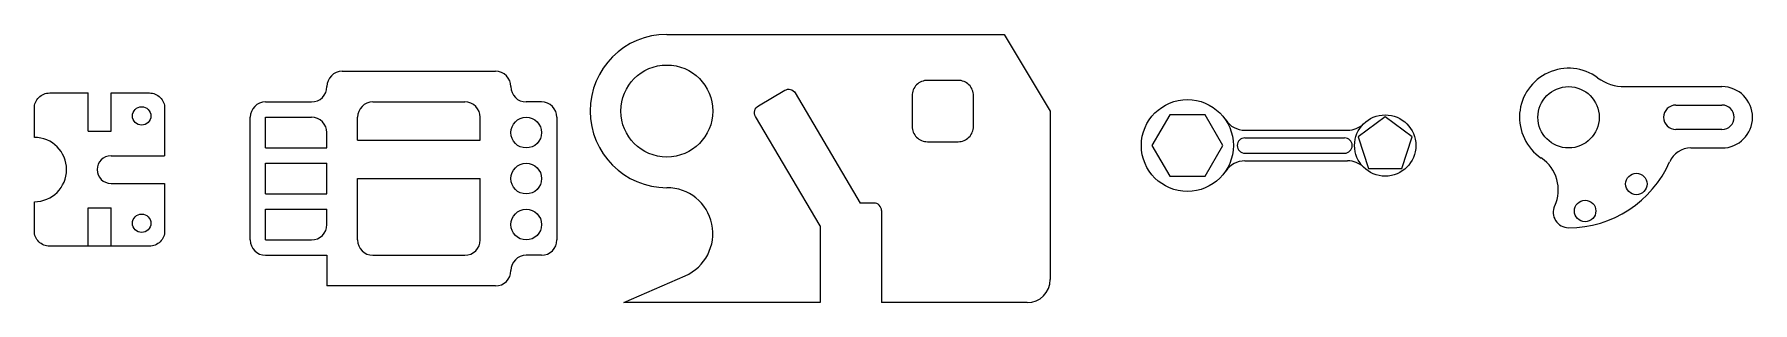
# Model space of a CAD drawing. Header units: millimetres. Extents: x 1571 to 2692, y 1693 to 1868.
import ezdxf

# ---------------------------------------------------------------- set-up
doc = ezdxf.new("R2010")
doc.units = ezdxf.units.MM

msp = doc.modelspace()

# ---------------------------------------------------------------- linework, layer by layer
for p, q in [((1983.8, 1868.3), (2203.8, 1868.3)), ((2203.8, 1868.3), (2233.8, 1818.3)), ((1606.3, 1805.1), (1606.3, 1830.1)), ((1621.3, 1805.1), (1621.3, 1830.1)), ((1762.1, 1834.2), (1762.1, 1834.2)), ((1882.1, 1834.2), (1882.1, 1834.2)), ((2608.6, 1834.2), (2671.9, 1834.2)), ((1722.1, 1824.2), (1752.1, 1824.2)), ((1792.1, 1824.2), (1852.1, 1824.2)), ((1902.1, 1824.2), (1892.1, 1824.2)), ((2233.8, 1818.3), (2233.8, 1708.3)), ((2641.9, 1822.2), (2671.9, 1822.2)), ((1606.3, 1805.1), (1621.3, 1805.1)), ((1722.1, 1814.2), (1752.1, 1814.2)), ((1722.1, 1794.2), (1722.1, 1814.2)), ((1762.1, 1794.2), (1762.1, 1804.2)), ((1782.1, 1799.2), (1782.1, 1814.2)), ((1862.1, 1799.2), (1862.1, 1814.2)), ((2360.8, 1805.8), (2427.8, 1805.8)), ((2671.9, 1806.2), (2641.9, 1806.2)), ((1722.1, 1794.2), (1762.1, 1794.2)), ((1782.1, 1799.2), (1862.1, 1799.2)), ((2360.8, 1800.8), (2425.8, 1800.8)), ((2651.6, 1794.2), (2671.9, 1794.2)), ((1621.3, 1789.1), (1656.3, 1789.1)), ((1722.1, 1784.2), (1762.1, 1784.2)), ((1722.1, 1764.2), (1722.1, 1784.2)), ((1762.1, 1764.2), (1762.1, 1784.2)), ((2360.8, 1790.8), (2425.8, 1790.8)), ((2360.8, 1785.8), (2427.8, 1785.8)), ((1621.3, 1771.1), (1656.3, 1771.1)), ((1782.1, 1734.2), (1782.1, 1774.2)), ((1782.1, 1774.2), (1862.1, 1774.2)), ((1862.1, 1734.2), (1862.1, 1774.2)), ((1722.1, 1764.2), (1762.1, 1764.2)), ((1606.3, 1730.1), (1606.3, 1755.1)), ((1606.3, 1755.1), (1621.3, 1755.1)), ((1621.3, 1730.1), (1621.3, 1755.1)), ((1722.1, 1754.2), (1762.1, 1754.2)), ((1722.1, 1734.2), (1722.1, 1754.2)), ((1762.1, 1744.2), (1762.1, 1754.2)), ((2118.8, 1758.3), (2109.8, 1758.3)), ((2123.8, 1753.3), (2123.8, 1693.3)), ((2083.8, 1743.3), (2083.8, 1693.3)), ((1722.1, 1734.2), (1752.1, 1734.2)), ((1722.1, 1724.2), (1762.1, 1724.2)), ((1762.1, 1724.2), (1762.1, 1704.2)), ((1792.1, 1724.2), (1852.1, 1724.2)), ((1902.1, 1724.2), (1892.1, 1724.2)), ((1882.1, 1714.2), (1882.1, 1714.2)), ((2083.8, 1693.3), (1983.8, 1693.3)), ((2218.8, 1693.3), (2123.8, 1693.3))]:
    msp.add_line(p, q)
for points in [[(1772.1, 1844.2), (1872.1, 1844.2)], [(1712.1, 1734.2), (1712.1, 1814.2)], [(1912.1, 1814.2), (1912.1, 1734.2)], [(1872.1, 1704.2), (1762.1, 1704.2)], [(1983.8, 1693.3), (1955.8, 1693.3), (1995.8, 1710.8)]]:
    msp.add_lwpolyline(points)
msp.add_lwpolyline([(2143.8, 1828.3), (2143.8, 1808.3, 0.414214), (2153.8, 1798.3), (2173.8, 1798.3, 0.414214), (2183.8, 1808.3), (2183.8, 1828.3, 0.414214), (2173.8, 1838.3), (2153.8, 1838.3, 0.414214)], format="xyb", close=True)
for points in [[(1571.3, 1801.1), (1571.3, 1820.1, -0.414214), (1581.3, 1830.1), (1606.3, 1830.1)], [(1621.3, 1830.1), (1646.3, 1830.1, -0.414214), (1656.3, 1820.1), (1656.3, 1789.1)], [(2083.8, 1743.3), (2041.7, 1814.8, -0.414214), (2043.5, 1821.7), (2060.7, 1831.8, -0.414214), (2067.6, 1830.1), (2109.8, 1758.3)], [(1656.3, 1771.1), (1656.3, 1740.1, -0.414214), (1646.3, 1730.1), (1581.3, 1730.1, -0.414214), (1571.3, 1740.1), (1571.3, 1759.1)]]:
    msp.add_lwpolyline(points, format="xyb")
for points in [[(2311.8, 1815.8), (2300.2, 1795.8), (2311.8, 1775.8), (2334.9, 1775.8), (2346.4, 1795.8), (2334.9, 1815.8)], [(2452.3, 1814.4), (2434.7, 1801.5), (2441.4, 1780.8), (2463.2, 1780.8), (2470, 1801.5)]]:
    msp.add_lwpolyline(points, close=True)
for centre, radius in [((1983.8, 1818.3), 30), ((2571.9, 1814.2), 20), ((1641.3, 1815.1), 6), ((2323.3, 1795.8), 30), ((2452.3, 1795.8), 20), ((1892.1, 1804.2), 10), ((1892.1, 1774.2), 10), ((2616.1, 1770.7), 7), ((2582.7, 1753.1), 7), ((1641.3, 1745.1), 6), ((1892.1, 1744.2), 10)]:
    msp.add_circle(centre, radius)
for centre, radius, start, end in [((1983.8, 1818.3), 50, 90, 270), ((1772.1, 1834.2), 10, 90, 180), ((1872.1, 1834.2), 10, 0, 90), ((2571.9, 1814.2), 32, 53.7507, 236.1214), ((2608.6, 1864.2), 30, 233.7507, 270), ((1752.1, 1834.2), 10, 270, 0), ((1892.1, 1834.2), 10, 180, 270), ((2671.9, 1814.2), 20, 270, 90), ((1722.1, 1814.2), 10, 90, 180), ((1792.1, 1814.2), 10, 90, 180), ((1852.1, 1814.2), 10, 0, 90), ((1902.1, 1814.2), 10, 0, 90), ((2641.9, 1814.2), 8, 90, 270), ((2671.9, 1814.2), 8, 270, 90), ((1752.1, 1804.2), 10, 0, 90), ((2360.8, 1820.8), 15, 213.749, 270), ((2427.8, 1820.8), 15, 270, 314.4153), ((1571.3, 1780.1), 21, 270, 90), ((2360.8, 1795.8), 5, 90, 270), ((2425.8, 1795.8), 5, 270, 90), ((2651.6, 1779.2), 15, 90, 156.278), ((1621.3, 1780.1), 9, 90, 270), ((2360.8, 1770.8), 15, 90, 146.251), ((2427.8, 1770.8), 15, 45.5847, 90), ((2540.2, 1766.9), 25, 335.2061, 56.1214), ((2571.9, 1814.2), 72, 270, 336.278), ((1983.8, 1738.3), 30, 293.6009, 90), ((2118.8, 1753.3), 5, 360, 90), ((2571.9, 1752.2), 10, 155.2061, 270), ((1752.1, 1744.2), 10, 270, 0), ((1722.1, 1734.2), 10, 180, 270), ((1792.1, 1734.2), 10, 180, 270), ((1852.1, 1734.2), 10, 270, 0), ((1902.1, 1734.2), 10, 270, 0), ((1892.1, 1714.2), 10, 90, 180), ((1872.1, 1714.2), 10, 270, 0), ((2218.8, 1708.3), 15, 270, 0)]:
    msp.add_arc(centre, radius, start, end)

doc.saveas('drawing.dxf')
